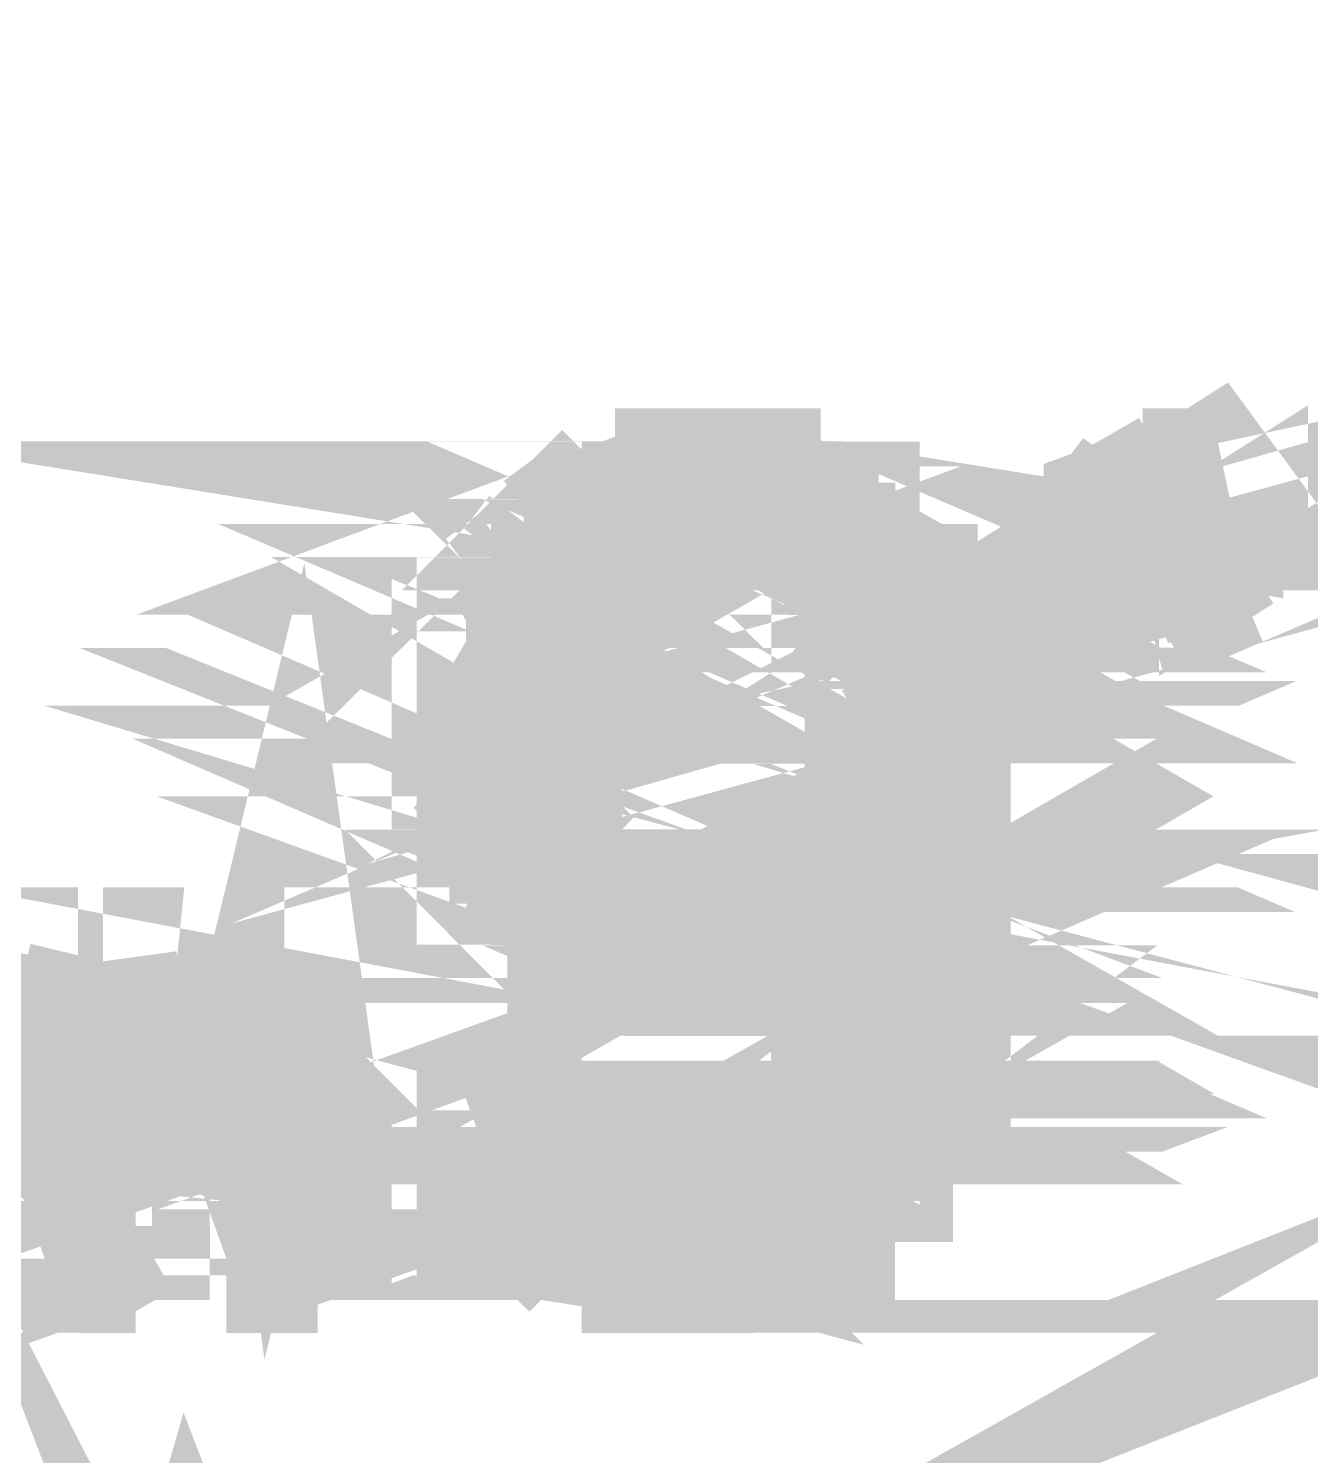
# Model space of a CAD drawing. Header units: inches. Extents: x -524 to 1067, y -71 to 1110.
# Drawn here: x 678.82 to 688.81, y 134.83 to 145.95 of the extents above; entities that cross this region are included whole.
import ezdxf

# ---------------------------------------------------------------- set-up
doc = ezdxf.new("R2010")
doc.units = ezdxf.units.IN
doc.header["$MEASUREMENT"] = 0
doc.layers.add('H', color=7, linetype='Continuous')
doc.layers.add('P', color=7, linetype='Continuous')

msp = doc.modelspace()

# ---------------------------------------------------------------- hatches: boundary and pattern name
at = {"layer": 'H', "linetype": 'Continuous'}
for points in [[(683.129, 142.153), (683.388, 142.347), (684.096, 142.153), (683.129, 142.153)], [(684.096, 142.153), (683.388, 142.347), (684.994, 142.347), (684.994, 142.153), (684.096, 142.153)], [(688.023, 141.573), (688.023, 141.573), (687.764, 141.445), (687.892, 141.573), (688.213, 141.704), (688.023, 141.704), (687.764, 141.445), (687.57, 141.445), (687.57, 141.704), (687.311, 141.704), (687.311, 142.153), (687.57, 142.347), (688.023, 142.347), (688.213, 142.153), (688.213, 141.704), (688.023, 141.573), (688.023, 141.573), (688.213, 141.704), (688.023, 141.573), (688.023, 141.573)], [(682.421, 141.445), (683.129, 142.153), (683.388, 142.153), (683.388, 141.894), (683.129, 141.894), (683.129, 141.445), (682.935, 141.445), (682.935, 140.288), (682.227, 140.544), (682.227, 140.737), (682.421, 140.996), (682.421, 141.445)], [(685.446, 139.836), (685.446, 141.186), (685.253, 141.445), (685.253, 141.704), (684.994, 141.704), (684.994, 141.894), (684.738, 141.894), (684.738, 142.153), (685.253, 142.153), (685.253, 141.894), (685.446, 141.894), (685.446, 141.704), (685.705, 141.704), (685.705, 141.186), (685.961, 140.996), (685.961, 139.577), (685.446, 139.836)], [(682.227, 140.288), (682.227, 140.544), (682.935, 140.288), (682.227, 140.288)], [(682.935, 138.934), (682.676, 139.128), (682.676, 139.387), (682.421, 139.387), (682.421, 140.095), (682.227, 140.288), (682.935, 140.288), (682.935, 139.577), (683.129, 139.387), (683.129, 139.128), (683.388, 139.128), (683.643, 138.934), (682.935, 138.934)], [(685.253, 139.577), (685.446, 139.836), (685.961, 139.577), (685.253, 139.577)], [(685.253, 139.128), (684.994, 139.387), (685.253, 139.577), (685.446, 139.577), (685.446, 139.387), (685.253, 139.387), (685.253, 139.128)], [(685.446, 138.934), (685.446, 139.577), (685.961, 139.577), (685.961, 139.128), (685.446, 138.934)], [(684.994, 139.128), (684.994, 139.387), (685.253, 139.128), (684.994, 139.128)], [(684.545, 138.934), (684.545, 139.128), (684.994, 139.128), (684.994, 138.934), (684.545, 138.934)], [(685.253, 137.518), (685.253, 138.226), (685.446, 138.226), (685.446, 138.934), (685.961, 139.128), (685.961, 138.226), (685.705, 137.971), (685.705, 137.518), (685.446, 137.518), (685.446, 137.259), (685.253, 137.518)], [(683.129, 138.679), (683.129, 138.934), (684.738, 138.934), (684.545, 138.679), (683.129, 138.679)], [(678.942, 136.361), (678.942, 136.81), (679.201, 138.679), (679.46, 138.679), (679.65, 136.81), (679.65, 136.361), (678.942, 136.361)], [(680.358, 136.361), (680.358, 136.81), (680.617, 138.679), (680.811, 138.679), (681.07, 136.81), (681.07, 136.361), (680.358, 136.361)], [(682.421, 137.069), (682.421, 137.259), (683.129, 137.518), (683.129, 137.259), (682.421, 137.069)], [(682.421, 137.259), (682.421, 137.518), (683.129, 137.518), (682.421, 137.259)], [(684.994, 137.259), (685.253, 137.518), (685.446, 137.259), (684.994, 137.259)], [(682.421, 137.069), (683.129, 137.259), (683.129, 137.069), (682.421, 137.069)], [(684.994, 137.069), (684.994, 137.259), (685.446, 137.259), (685.446, 137.069), (685.253, 137.069), (685.253, 136.81), (684.994, 136.81), (684.994, 136.551), (684.545, 136.551), (684.545, 136.81), (684.738, 136.81), (684.738, 137.069), (684.994, 137.069)], [(682.676, 136.551), (682.421, 136.81), (682.421, 137.069), (683.129, 137.069), (683.388, 136.81), (683.388, 136.551), (682.676, 136.551)], [(683.129, 136.361), (682.935, 136.551), (684.738, 136.551), (684.545, 136.361), (683.129, 136.361)]]:
    msp.add_hatch(color=256, dxfattribs=at).paths.add_polyline_path(points)

# ---------------------------------------------------------------- linework, layer by layer
at = {"layer": 'P'}
for points, const_width in [([(689.822, 138.679), (689.629, 136.616), (690.082, 138.679)], 1.157), ([(687.764, 141.511), (688.213, 141.704), (687.505, 141.511), (687.764, 141.511)], 1.157), ([(688.213, 141.96), (687.311, 141.704), (688.213, 142.153)], 1.161), ([(688.213, 142.153), (687.311, 141.96), (688.023, 142.412), (688.213, 142.153)], 1.161), ([(684.03, 142.153), (684.994, 142.153), (683.388, 142.412)], 1.161), ([(683.388, 142.412), (683.129, 142.153), (684.03, 142.153)], 1.161), ([(684.994, 142.153), (683.388, 142.412)], 1.161), ([(684.03, 142.153), (683.388, 142.412), (684.03, 142.153), (683.388, 142.412)], 1.157), ([(683.388, 142.412), (684.03, 142.153)], 1.157), ([(683.388, 142.412), (684.994, 142.412)], 1.157), ([(683.388, 142.412), (684.994, 142.412), (683.578, 142.412), (683.388, 142.412)], 1.157), ([(683.578, 142.412), (683.578, 142.412)], 1.161), ([(684.994, 142.412), (683.578, 142.412), (684.738, 142.412), (684.994, 142.412)], 1.157), ([(683.578, 142.412), (684.738, 142.412), (683.578, 142.412)], 1.157), ([(684.738, 142.412), (683.578, 142.412), (684.479, 142.412), (684.738, 142.412)], 1.157), ([(683.578, 142.412), (684.479, 142.412), (683.837, 142.412), (683.578, 142.412)], 1.157), ([(684.479, 142.412), (683.837, 142.412), (684.479, 142.412)], 1.157), ([(683.837, 142.412), (684.479, 142.412), (684.03, 142.412), (683.837, 142.412)], 1.157), ([(684.03, 142.412), (684.03, 142.412), (684.03, 142.412)], 1.161), ([(684.479, 142.412), (684.03, 142.412), (684.286, 142.412), (684.479, 142.412)], 1.157), ([(684.479, 142.412), (684.479, 142.412)], 1.161), ([(684.994, 142.412), (684.994, 142.153)], 1.161), ([(687.311, 141.96), (688.023, 142.412), (687.311, 141.96), (687.311, 141.96), (688.023, 142.412), (687.311, 141.96)], 1.161), ([(688.023, 142.412), (688.023, 142.412), (687.311, 141.96)], 1.161), ([(687.311, 142.153), (687.764, 142.412)], 1.161), ([(687.311, 142.153), (687.764, 142.412)], 1.161), ([(687.505, 142.412), (687.311, 142.153)], 1.161), ([(688.023, 142.412), (687.311, 142.153), (687.311, 141.96)], 1.157), ([(688.023, 142.412), (687.311, 142.153)], 1.157), ([(687.505, 141.511), (688.213, 141.96), (688.213, 141.704)], 1.161), ([(687.505, 142.412), (687.505, 142.412), (687.505, 142.412)], 1.161), ([(687.764, 142.412), (687.505, 142.412)], 1.157), ([(687.764, 142.412), (687.505, 142.412), (687.764, 142.412)], 1.157), ([(687.764, 142.412), (687.764, 142.412), (687.764, 142.412)], 1.161), ([(687.764, 142.412), (688.023, 142.412)], 1.157), ([(685.187, 142.153), (684.738, 142.153), (685.187, 141.96), (685.187, 142.153)], 1.157), ([(683.388, 142.153), (682.869, 141.96), (683.388, 141.96), (683.388, 142.153)], 1.157), ([(683.129, 142.153), (682.869, 141.96), (683.129, 142.153)], 1.161), ([(683.129, 142.153), (683.837, 142.153)], 1.161), ([(683.129, 142.153), (683.388, 142.153), (683.578, 142.153)], 1.161), ([(683.129, 142.153), (683.837, 142.153)], 1.161), ([(683.129, 142.153), (683.129, 142.153), (683.837, 142.153)], 1.161), ([(683.129, 142.153), (684.03, 142.153)], 1.161), ([(683.837, 142.153), (683.129, 142.153)], 1.157), ([(683.578, 142.153), (683.129, 142.153)], 1.157), ([(683.837, 142.153), (683.129, 142.153)], 1.157), ([(683.837, 142.153), (683.129, 142.153)], 1.157), ([(684.03, 142.153), (683.129, 142.153)], 1.157), ([(684.03, 142.153), (684.994, 142.153)], 1.161), ([(684.994, 142.153), (684.03, 142.153)], 1.157), ([(684.286, 142.153), (684.994, 142.153)], 1.161), ([(684.479, 142.153), (684.286, 142.153)], 1.161), ([(684.479, 142.153), (685.187, 142.153)], 1.161), ([(684.479, 142.153), (685.187, 142.153)], 1.161), ([(684.479, 142.153), (685.187, 142.153)], 1.161), ([(685.187, 142.153), (684.479, 142.153)], 1.157), ([(685.187, 142.153), (684.738, 142.153), (684.479, 142.153)], 1.157), ([(684.994, 142.153), (684.479, 142.153)], 1.157), ([(684.994, 142.153), (684.479, 142.153)], 1.157), ([(684.738, 142.153), (685.187, 141.96)], 1.157), ([(684.738, 141.96), (684.738, 142.153)], 1.157), ([(685.187, 142.153), (684.994, 142.153)], 1.157), ([(684.994, 141.96), (685.446, 141.704), (685.446, 141.96)], 1.157), ([(687.311, 141.704), (688.213, 142.153), (687.311, 141.704), (687.311, 141.704), (688.213, 142.153), (687.311, 141.704)], 1.161), ([(688.213, 142.153), (688.213, 142.153), (687.311, 141.704)], 1.161), ([(688.213, 142.153), (687.311, 141.96), (687.311, 141.704)], 1.161), ([(688.213, 142.153), (688.213, 141.96)], 1.157), ([(682.869, 141.96), (683.129, 141.704), (682.676, 141.704)], 1.161), ([(682.676, 141.704), (682.869, 141.96)], 1.157), ([(683.388, 141.96), (682.869, 141.96), (682.869, 141.96), (683.388, 141.96)], 1.161), ([(682.869, 141.96), (682.869, 141.96), (682.869, 141.96)], 1.161), ([(682.869, 141.96), (683.388, 141.96)], 1.157), ([(682.869, 141.96), (683.129, 141.96), (683.388, 141.96)], 1.157), ([(683.129, 141.96), (683.129, 141.704), (683.129, 141.96)], 1.157), ([(684.994, 141.96), (685.446, 141.704), (684.994, 141.704)], 1.157), ([(685.187, 141.96), (684.738, 141.96)], 1.161), ([(685.187, 141.96), (684.738, 141.96)], 1.161), ([(685.446, 141.96), (684.994, 141.96), (684.738, 141.96)], 1.161), ([(684.738, 141.96), (685.446, 141.96)], 1.157), ([(684.738, 141.96), (685.446, 141.96)], 1.157), ([(685.446, 141.96), (684.994, 141.96)], 1.161), ([(684.994, 141.704), (684.994, 141.96)], 1.161), ([(685.446, 141.96), (685.187, 141.96)], 1.161), ([(688.213, 141.96), (687.311, 141.704)], 1.161), ([(687.505, 141.511), (688.213, 141.96)], 1.161), ([(688.213, 141.96), (687.505, 141.704)], 1.157), ([(688.213, 141.96), (687.505, 141.704), (688.213, 141.96)], 1.157), ([(687.505, 141.704), (688.213, 141.96)], 1.157), ([(688.213, 141.96), (688.213, 141.96)], 1.161), ([(682.676, 141.704), (683.129, 141.511), (682.421, 141.511)], 1.157), ([(682.421, 141.511), (682.676, 141.704)], 1.161), ([(683.129, 141.704), (682.676, 141.704)], 1.161), ([(683.129, 141.704), (682.676, 141.704), (682.676, 141.704), (683.129, 141.704)], 1.161), ([(682.676, 141.704), (683.129, 141.704)], 1.157), ([(682.676, 141.704), (683.129, 141.704)], 1.157), ([(682.676, 141.704), (683.129, 141.511)], 1.157), ([(685.64, 141.704), (685.187, 141.704), (685.64, 141.511)], 1.157), ([(683.129, 141.704), (683.129, 141.704)], 1.161), ([(683.129, 141.511), (683.129, 141.704)], 1.161), ([(685.187, 141.704), (685.64, 141.511), (685.187, 141.511), (685.187, 141.704)], 1.157), ([(685.64, 141.511), (685.187, 141.511), (685.64, 141.252), (685.64, 141.511)], 1.157), ([(685.187, 141.704), (684.994, 141.704)], 1.161), ([(685.446, 141.704), (684.994, 141.704), (685.446, 141.704)], 1.157), ([(684.994, 141.704), (685.446, 141.704), (685.187, 141.704)], 1.157), ([(685.187, 141.704), (685.187, 141.704)], 1.161), ([(685.187, 141.704), (685.64, 141.704), (685.187, 141.704)], 1.157), ([(685.446, 141.704), (685.446, 141.704)], 1.161), ([(685.64, 141.704), (685.446, 141.704)], 1.161), ([(685.446, 141.704), (685.64, 141.704)], 1.157), ([(685.64, 141.511), (685.64, 141.704)], 1.161), ([(687.311, 141.704), (687.505, 141.704)], 1.157), ([(687.505, 141.704), (687.505, 141.511)], 1.161), ([(688.213, 141.704), (687.505, 141.511)], 1.157), ([(687.764, 141.511), (688.023, 141.704), (687.764, 141.511), (687.764, 141.511), (688.023, 141.704), (687.764, 141.511)], 1.161), ([(688.023, 141.704), (688.023, 141.704), (687.764, 141.511), (688.023, 141.704)], 1.161), ([(687.764, 141.511), (687.764, 141.511), (688.023, 141.704)], 1.161), ([(687.764, 141.511), (688.213, 141.704)], 1.157), ([(688.213, 141.704), (688.023, 141.704)], 1.161), ([(688.023, 141.511), (688.023, 141.704), (688.023, 141.511)], 1.157), ([(682.421, 141.252), (682.869, 141.252), (682.421, 140.996), (682.421, 141.252)], 1.157), ([(682.421, 141.511), (682.869, 141.252), (682.421, 141.252)], 1.161), ([(682.869, 141.511), (682.421, 141.511), (682.421, 141.511), (682.869, 141.511)], 1.161), ([(682.421, 141.511), (682.869, 141.252)], 1.161), ([(683.129, 141.511), (682.421, 141.511), (682.869, 141.511), (683.129, 141.511)], 1.157), ([(682.421, 141.511), (682.869, 141.511)], 1.157), ([(682.421, 141.252), (682.421, 141.511)], 1.157), ([(682.869, 141.252), (682.869, 141.511)], 1.157), ([(685.187, 141.511), (685.64, 141.252), (685.446, 141.252)], 1.157), ([(685.187, 141.511), (685.187, 141.511)], 1.161), ([(685.446, 141.252), (685.187, 141.511)], 1.161), ([(685.64, 141.511), (685.187, 141.511), (685.64, 141.511)], 1.157), ([(685.187, 141.511), (685.64, 141.511), (685.187, 141.511)], 1.157), ([(685.64, 141.511), (685.64, 141.511)], 1.161), ([(687.764, 141.511), (687.764, 141.511), (687.764, 141.511)], 1.161), ([(680.358, 136.81), (680.811, 138.679), (681.07, 136.81)], 1.161), ([(682.869, 141.252), (682.421, 141.252)], 1.161), ([(682.421, 141.252), (682.869, 141.252)], 1.157), ([(682.869, 141.252), (682.421, 140.996)], 1.157), ([(682.869, 141.252), (682.869, 141.252)], 1.161), ([(682.869, 140.996), (682.869, 141.252)], 1.157), ([(685.446, 141.252), (685.895, 140.996), (685.446, 140.996), (685.446, 141.252)], 1.157), ([(685.64, 141.252), (685.895, 140.996), (685.64, 141.252)], 1.157), ([(682.421, 140.996), (682.869, 140.803), (682.227, 140.803), (682.421, 140.996)], 1.161), ([(682.421, 140.996), (682.869, 140.996)], 1.161), ([(682.421, 140.996), (682.869, 140.996)], 1.161), ([(682.421, 140.996), (682.421, 140.996)], 1.161), ([(682.421, 140.996), (682.869, 140.803)], 1.161), ([(682.869, 140.996), (682.421, 140.996)], 1.157), ([(682.869, 140.996), (682.421, 140.996)], 1.157), ([(682.869, 140.803), (682.869, 140.996)], 1.157), ([(685.446, 140.996), (685.895, 140.803), (685.446, 140.803)], 1.161), ([(685.446, 140.996), (685.895, 140.996), (685.895, 140.996), (685.446, 140.996)], 1.161), ([(685.446, 140.996), (685.446, 140.996)], 1.161), ([(685.446, 140.996), (685.895, 140.803)], 1.161), ([(685.895, 140.996), (685.446, 140.996)], 1.157), ([(685.895, 140.996), (685.446, 140.996)], 1.157), ([(685.895, 140.996), (685.446, 140.996)], 1.157), ([(685.446, 140.803), (685.446, 140.996)], 1.157), ([(685.446, 140.803), (685.895, 140.544), (685.895, 140.803)], 1.157), ([(685.895, 140.803), (685.895, 140.996)], 1.157), ([(682.227, 140.803), (682.869, 140.544), (682.227, 140.544), (682.227, 140.803)], 1.157), ([(682.869, 140.803), (682.227, 140.803)], 1.161), ([(682.227, 140.803), (682.869, 140.544), (682.869, 140.803)], 1.157), ([(685.446, 140.803), (685.895, 140.544), (685.446, 140.544), (685.446, 140.803)], 1.157), ([(685.895, 140.803), (685.446, 140.803)], 1.161), ([(682.869, 140.544), (682.227, 140.544), (682.869, 140.288), (682.869, 140.544)], 1.157), ([(682.869, 140.288), (682.227, 140.288), (682.227, 140.544)], 1.161), ([(682.227, 140.544), (682.869, 140.288), (682.227, 140.544), (682.869, 140.288)], 1.157), ([(685.895, 140.544), (685.446, 140.288)], 1.161), ([(685.895, 140.544), (685.446, 140.288)], 1.161), ([(685.895, 140.544), (685.446, 140.544), (685.895, 140.544)], 1.157), ([(685.446, 140.544), (685.895, 140.544)], 1.157), ([(685.446, 140.288), (685.446, 140.544)], 1.157), ([(685.895, 140.544), (685.895, 140.544)], 1.161), ([(685.895, 140.288), (685.895, 140.544)], 1.161), ([(682.227, 140.288), (682.869, 140.095), (682.869, 140.288)], 1.157), ([(685.446, 140.288), (685.895, 140.288), (685.446, 140.095), (685.446, 140.288)], 1.157), ([(682.227, 140.288), (682.869, 140.095), (682.421, 140.095)], 1.157), ([(682.869, 140.288), (682.227, 140.288)], 1.161), ([(682.869, 140.288), (682.227, 140.288)], 1.161), ([(682.421, 140.095), (682.227, 140.288)], 1.161), ([(682.227, 140.288), (682.869, 140.288)], 1.157), ([(685.895, 140.288), (685.446, 140.095), (685.895, 140.095), (685.895, 140.288)], 1.157), ([(685.446, 140.288), (685.895, 140.288)], 1.157), ([(682.421, 140.095), (682.421, 140.095)], 1.161), ([(682.421, 140.095), (682.869, 139.836)], 1.161), ([(682.421, 140.095), (682.869, 139.836)], 1.161), ([(682.869, 140.095), (682.421, 140.095), (682.869, 140.095)], 1.157), ([(682.421, 140.095), (682.869, 140.095), (682.421, 140.095)], 1.157), ([(682.869, 140.095), (682.421, 140.095)], 1.157), ([(682.869, 139.836), (682.421, 139.836), (682.421, 140.095)], 1.157), ([(682.869, 140.095), (682.869, 140.095)], 1.161), ([(682.869, 139.836), (682.869, 140.095)], 1.157), ([(685.895, 140.095), (685.446, 139.836), (685.895, 139.836), (685.895, 140.095)], 1.161), ([(685.895, 140.095), (685.446, 139.836)], 1.161), ([(685.446, 140.095), (685.895, 140.095)], 1.157), ([(685.446, 139.836), (685.446, 140.095)], 1.157), ([(693.107, 140.095), (694.264, 140.095), (692.848, 139.836)], 1.157), ([(682.869, 139.836), (682.421, 139.836), (682.869, 139.642), (682.869, 139.836)], 1.157), ([(693.301, 136.616), (694.264, 136.361), (693.556, 136.616)], 1.161), ([(682.421, 139.836), (682.869, 139.642)], 1.157), ([(682.421, 139.642), (682.421, 139.836)], 1.157), ([(685.895, 139.836), (685.446, 139.836), (685.895, 139.642)], 1.157), ([(685.187, 139.642), (685.895, 139.642), (685.446, 139.836)], 1.157), ([(685.446, 139.836), (685.187, 139.642)], 1.161), ([(685.446, 139.836), (685.895, 139.836)], 1.161), ([(685.446, 139.836), (685.446, 139.836)], 1.161), ([(685.895, 139.836), (685.446, 139.836)], 1.157), ([(685.895, 139.642), (685.895, 139.836)], 1.161), ([(682.421, 139.642), (683.129, 139.387), (682.421, 139.387), (682.421, 139.642)], 1.157), ([(682.869, 139.642), (682.421, 139.642)], 1.161), ([(682.869, 139.642), (682.421, 139.642)], 1.161), ([(682.869, 139.642), (682.421, 139.642), (682.421, 139.642), (682.869, 139.642)], 1.161), ([(682.421, 139.642), (682.869, 139.642)], 1.157), ([(682.421, 139.642), (682.869, 139.642)], 1.157), ([(682.421, 139.642), (683.129, 139.387)], 1.157), ([(682.869, 139.642), (682.869, 139.642)], 1.161), ([(683.129, 139.387), (682.869, 139.642)], 1.161), ([(689.629, 136.361), (690.275, 136.616), (689.822, 136.361), (689.629, 136.361)], 1.157), ([(684.994, 139.387), (685.187, 139.642)], 1.161), ([(685.187, 139.642), (685.187, 139.642), (685.187, 139.642)], 1.161), ([(685.187, 139.642), (685.446, 139.387)], 1.161), ([(685.895, 139.642), (685.187, 139.642)], 1.161), ([(685.895, 139.642), (685.895, 139.642), (685.187, 139.642)], 1.161), ([(685.187, 139.642), (685.895, 139.642)], 1.157), ([(685.187, 139.642), (685.895, 139.642)], 1.157), ([(685.895, 139.642), (685.446, 139.387)], 1.161), ([(685.895, 139.642), (685.446, 139.387)], 1.161), ([(685.446, 139.642), (685.446, 139.387), (685.446, 139.642)], 1.157), ([(685.446, 139.642), (685.895, 139.642)], 1.157), ([(685.446, 139.387), (685.446, 139.642)], 1.157), ([(685.446, 139.387), (685.895, 139.387), (685.895, 139.642)], 1.157), ([(685.446, 139.387), (685.895, 139.387), (685.446, 139.128), (685.446, 139.387)], 1.157), ([(682.421, 139.387), (683.129, 139.387), (683.129, 139.387), (682.421, 139.387)], 1.161), ([(683.129, 139.387), (682.421, 139.387)], 1.157), ([(682.676, 139.387), (682.421, 139.387)], 1.157), ([(683.129, 139.387), (682.676, 139.387)], 1.161), ([(683.129, 139.387), (682.676, 139.387)], 1.161), ([(682.676, 139.387), (683.129, 139.128)], 1.157), ([(682.676, 139.387), (683.129, 139.128)], 1.157), ([(682.676, 139.128), (682.676, 139.387)], 1.157), ([(683.129, 139.128), (683.129, 139.387)], 1.161), ([(685.895, 139.387), (685.446, 139.128), (685.895, 139.128)], 1.157), ([(684.994, 139.387), (685.187, 139.128), (684.994, 139.387)], 1.161), ([(684.994, 139.387), (684.994, 139.387), (684.994, 139.387)], 1.161), ([(685.446, 139.387), (684.994, 139.387)], 1.157), ([(685.446, 139.387), (684.994, 139.387), (685.187, 139.387)], 1.157), ([(685.187, 139.387), (685.446, 139.387)], 1.161), ([(685.187, 139.387), (685.187, 139.128), (685.187, 139.387)], 1.157), ([(685.895, 139.128), (685.895, 139.387)], 1.161), ([(684.994, 139.128), (684.479, 139.128), (684.994, 138.934), (684.994, 139.128)], 1.157), ([(685.446, 139.128), (685.895, 139.128), (685.446, 138.934), (685.446, 139.128)], 1.157), ([(683.388, 139.128), (682.869, 138.934), (683.578, 138.934)], 1.157), ([(682.676, 139.128), (683.388, 139.128), (682.869, 138.934), (682.676, 139.128)], 1.157), ([(683.129, 139.128), (682.676, 139.128)], 1.161), ([(683.129, 139.128), (682.676, 139.128)], 1.161), ([(682.676, 139.128), (682.676, 139.128)], 1.161), ([(682.676, 139.128), (683.388, 139.128)], 1.157), ([(682.676, 139.128), (683.388, 139.128), (682.676, 139.128)], 1.157), ([(683.388, 139.128), (682.676, 139.128), (683.388, 139.128)], 1.157), ([(683.388, 139.128), (683.129, 139.128)], 1.161), ([(683.388, 139.128), (683.388, 139.128)], 1.161), ([(683.578, 138.934), (683.388, 139.128)], 1.161), ([(684.738, 139.128), (684.479, 139.128), (684.738, 139.128)], 1.157), ([(684.479, 139.128), (684.994, 138.934)], 1.157), ([(684.479, 138.934), (684.479, 139.128)], 1.157), ([(684.994, 139.128), (684.738, 139.128), (684.994, 139.128)], 1.157), ([(685.187, 139.128), (684.738, 139.128), (684.994, 139.128), (685.187, 139.128)], 1.157), ([(685.895, 139.128), (685.446, 138.934), (685.895, 139.128)], 1.157), ([(692.14, 139.128), (691.432, 139.128), (692.14, 139.128), (691.432, 139.128), (692.14, 138.934), (692.14, 139.128)], 1.157), ([(679.201, 136.361), (679.65, 136.616), (678.942, 136.361), (679.201, 136.361)], 1.157), ([(683.129, 138.934), (684.479, 138.679), (683.129, 138.679), (683.129, 138.934)], 1.157), ([(683.578, 138.934), (682.869, 138.934)], 1.161), ([(683.837, 138.934), (682.869, 138.934)], 1.161), ([(684.03, 138.934), (683.129, 138.934), (682.869, 138.934)], 1.161), ([(683.578, 138.934), (682.869, 138.934), (682.869, 138.934), (683.578, 138.934)], 1.161), ([(682.869, 138.934), (683.578, 138.934)], 1.157), ([(682.869, 138.934), (684.03, 138.934)], 1.157), ([(682.869, 138.934), (684.03, 138.934)], 1.157), ([(682.869, 138.934), (683.578, 138.934)], 1.157), ([(682.869, 138.934), (683.578, 138.934)], 1.157), ([(684.738, 138.934), (683.129, 138.934)], 1.161), ([(684.738, 138.934), (683.129, 138.934)], 1.161), ([(683.129, 138.934), (684.03, 138.934)], 1.157), ([(683.129, 138.934), (684.479, 138.679)], 1.157), ([(683.578, 138.934), (683.578, 138.934)], 1.161), ([(684.03, 138.934), (683.837, 138.934)], 1.161), ([(684.738, 138.934), (684.03, 138.934)], 1.161), ([(684.738, 138.934), (684.03, 138.934), (684.03, 138.934), (684.738, 138.934)], 1.161), ([(684.738, 138.934), (684.286, 138.934), (684.03, 138.934)], 1.161), ([(684.03, 138.934), (684.738, 138.934)], 1.157), ([(684.03, 138.934), (684.738, 138.934)], 1.157), ([(684.03, 138.934), (684.738, 138.934)], 1.157), ([(684.03, 138.934), (684.738, 138.934)], 1.157), ([(684.03, 138.934), (684.738, 138.934)], 1.157), ([(685.446, 138.934), (685.895, 138.679), (685.446, 138.679)], 1.161), ([(684.738, 138.934), (684.286, 138.934)], 1.161), ([(684.286, 138.934), (684.479, 138.934), (684.738, 138.934)], 1.157), ([(684.994, 138.934), (684.479, 138.934)], 1.161), ([(684.994, 138.934), (684.479, 138.934)], 1.161), ([(684.479, 138.679), (684.738, 138.934)], 1.161), ([(684.479, 138.934), (684.738, 138.934), (684.994, 138.934)], 1.157), ([(684.738, 138.934), (684.738, 138.934)], 1.161), ([(685.895, 138.934), (685.446, 138.934)], 1.161), ([(685.895, 138.934), (685.446, 138.934), (685.446, 138.934), (685.895, 138.934)], 1.161), ([(685.446, 138.934), (685.895, 138.679)], 1.161), ([(685.446, 138.934), (685.895, 138.934)], 1.157), ([(685.446, 138.934), (685.895, 138.934)], 1.157), ([(685.446, 138.679), (685.446, 138.934)], 1.157), ([(685.895, 138.934), (685.895, 138.934)], 1.161), ([(685.895, 138.679), (685.895, 138.934)], 1.157), ([(678.942, 136.81), (679.395, 138.679)], 1.161), ([(678.942, 136.81), (679.395, 138.679)], 1.161), ([(679.201, 138.679), (678.942, 136.81)], 1.161), ([(679.395, 138.679), (679.201, 138.679)], 1.157), ([(679.395, 138.679), (679.65, 136.81)], 1.157), ([(680.358, 136.81), (680.811, 138.679)], 1.161), ([(680.811, 138.679), (680.552, 138.679), (680.358, 136.81)], 1.157), ([(683.129, 138.679), (684.479, 138.679), (684.479, 138.679), (683.129, 138.679)], 1.161), ([(683.388, 138.679), (683.129, 138.679)], 1.161), ([(684.479, 138.679), (683.129, 138.679)], 1.157), ([(683.388, 138.679), (684.479, 138.679)], 1.161), ([(684.286, 138.679), (683.388, 138.679), (684.03, 138.679)], 1.161), ([(683.388, 138.679), (684.03, 138.679)], 1.161), ([(683.578, 138.679), (683.388, 138.679)], 1.161), ([(684.479, 138.679), (683.388, 138.679)], 1.157), ([(684.479, 138.679), (683.388, 138.679)], 1.157), ([(683.578, 138.679), (684.03, 138.679), (684.03, 138.679), (683.578, 138.679)], 1.161), ([(683.578, 138.679), (683.578, 138.679)], 1.161), ([(683.578, 138.679), (683.837, 138.679), (684.03, 138.679)], 1.161), ([(684.03, 138.679), (683.578, 138.679)], 1.157), ([(684.03, 138.679), (683.578, 138.679)], 1.157), ([(684.03, 138.679), (683.578, 138.679)], 1.157), ([(684.03, 138.679), (683.578, 138.679)], 1.157), ([(685.895, 138.485), (685.446, 138.485), (685.895, 138.226), (685.895, 138.485)], 1.161), ([(684.03, 138.679), (684.286, 138.679)], 1.157), ([(685.895, 138.679), (685.446, 138.679)], 1.161), ([(685.446, 138.679), (685.895, 138.485)], 1.157), ([(685.446, 138.679), (685.895, 138.485)], 1.157), ([(685.446, 138.485), (685.446, 138.679)], 1.157), ([(685.895, 138.485), (685.895, 138.679)], 1.161), ([(685.446, 138.485), (685.895, 138.226), (685.446, 138.226)], 1.161), ([(685.895, 138.485), (685.446, 138.485)], 1.161), ([(685.446, 138.226), (685.446, 138.485)], 1.157), ([(685.895, 138.226), (685.187, 138.226), (685.64, 138.033), (685.895, 138.226)], 1.157), ([(685.187, 138.226), (685.64, 138.033), (685.187, 138.033), (685.187, 138.226)], 1.157), ([(685.446, 138.226), (685.895, 138.226), (685.187, 138.226), (685.446, 138.226)], 1.157), ([(685.895, 138.226), (685.446, 138.226)], 1.161), ([(685.446, 138.226), (685.895, 138.226)], 1.157), ([(685.895, 138.226), (685.895, 138.226)], 1.161), ([(685.64, 138.033), (685.187, 137.777), (685.64, 137.777), (685.64, 138.033)], 1.157), ([(685.187, 138.033), (685.64, 138.033), (685.64, 138.033), (685.187, 138.033)], 1.161), ([(685.187, 137.777), (685.187, 138.033)], 1.161), ([(685.64, 138.033), (685.187, 138.033)], 1.157), ([(685.64, 138.033), (685.187, 137.777)], 1.157), ([(685.64, 137.777), (685.187, 137.777), (685.64, 137.518)], 1.157), ([(685.187, 137.777), (685.64, 137.518), (685.187, 137.518), (685.187, 137.777)], 1.157), ([(685.187, 137.777), (685.187, 137.777)], 1.161), ([(685.187, 137.777), (685.64, 137.777), (685.187, 137.777)], 1.157), ([(685.64, 137.518), (685.64, 137.777)], 1.161), ([(682.421, 137.518), (683.129, 137.518)], 1.161), ([(683.129, 137.518), (682.421, 137.325), (683.129, 137.518)], 1.157), ([(683.129, 137.518), (682.421, 137.325), (682.421, 137.518)], 1.157), ([(683.129, 137.518), (682.676, 137.518)], 1.161), ([(682.676, 137.518), (682.869, 137.518)], 1.161), ([(682.676, 137.518), (683.129, 137.518)], 1.157), ([(682.869, 137.518), (682.676, 137.518)], 1.157), ([(683.129, 137.518), (682.869, 137.518)], 1.161), ([(682.869, 137.518), (683.129, 137.518)], 1.157), ([(685.187, 137.518), (684.994, 137.325)], 1.161), ([(685.446, 137.325), (685.187, 137.518)], 1.161), ([(685.187, 137.518), (685.187, 137.518), (685.187, 137.518)], 1.161), ([(685.64, 137.518), (685.187, 137.518), (685.446, 137.518), (685.64, 137.518)], 1.157), ([(685.446, 137.518), (685.446, 137.325), (685.446, 137.518)], 1.157), ([(684.994, 137.325), (685.446, 137.325), (684.994, 137.069), (684.994, 137.325)], 1.157), ([(682.421, 137.325), (683.129, 137.325), (682.421, 137.069), (682.421, 137.325)], 1.157), ([(682.421, 137.069), (683.388, 136.81), (683.129, 137.069)], 1.161), ([(683.129, 137.325), (682.421, 137.325)], 1.161), ([(683.129, 137.325), (682.421, 137.069)], 1.157), ([(682.421, 137.325), (683.129, 137.325)], 1.157), ([(683.129, 137.069), (683.129, 137.325)], 1.161), ([(683.129, 137.325), (683.129, 137.325)], 1.161), ([(685.446, 137.325), (684.994, 137.069), (685.446, 137.069), (685.446, 137.325)], 1.157), ([(685.446, 137.325), (684.994, 137.325)], 1.161), ([(685.446, 137.325), (685.446, 137.325), (684.994, 137.325)], 1.161), ([(684.994, 137.325), (685.446, 137.325)], 1.157), ([(684.994, 137.325), (685.446, 137.325)], 1.157), ([(684.994, 137.325), (685.446, 137.325)], 1.157), ([(682.421, 137.069), (683.388, 136.81)], 1.161), ([(682.421, 137.069), (682.421, 137.069)], 1.161), ([(683.129, 137.069), (682.421, 137.069), (683.129, 137.069), (682.421, 137.069)], 1.157), ([(683.388, 136.81), (682.421, 136.81), (682.421, 137.069)], 1.157), ([(683.129, 137.069), (682.421, 137.069)], 1.157), ([(682.421, 137.069), (683.129, 137.069), (682.421, 137.069), (683.129, 137.069), (682.421, 137.069)], 1.157), ([(685.187, 137.069), (684.738, 136.81)], 1.161), ([(685.187, 137.069), (684.738, 136.81)], 1.161), ([(684.994, 137.069), (685.446, 137.069), (684.738, 137.069), (684.994, 137.069)], 1.157), ([(685.446, 137.069), (684.738, 137.069), (685.187, 137.069), (685.446, 137.069)], 1.157), ([(684.738, 137.069), (685.187, 137.069)], 1.157), ([(684.738, 136.81), (684.738, 137.069)], 1.157), ([(685.187, 136.81), (685.187, 137.069)], 1.161), ([(679.65, 136.616), (678.942, 136.616), (679.65, 136.81), (679.65, 136.616)], 1.157), ([(681.07, 136.616), (680.358, 136.616), (681.07, 136.81), (681.07, 136.616)], 1.157), ([(680.103, 133.335), (679.844, 132.434), (682.227, 127.798), (680.103, 133.335)], 1.161), ([(684.479, 136.81), (684.994, 136.81), (684.479, 136.616), (684.479, 136.81)], 1.157), ([(678.942, 136.616), (679.65, 136.81), (678.942, 136.81)], 1.157), ([(680.358, 136.616), (681.07, 136.81), (680.358, 136.81)], 1.157), ([(678.942, 136.81), (678.942, 136.616)], 1.161), ([(679.65, 136.81), (678.942, 136.81)], 1.157), ([(680.358, 136.81), (680.358, 136.616)], 1.161), ([(681.07, 136.81), (680.358, 136.81)], 1.157), ([(684.994, 136.81), (684.479, 136.616), (684.994, 136.616), (684.994, 136.81)], 1.157), ([(682.421, 136.81), (683.388, 136.616)], 1.161), ([(682.421, 136.81), (683.388, 136.616)], 1.161), ([(682.676, 136.616), (682.421, 136.81)], 1.161), ([(683.388, 136.81), (682.421, 136.81)], 1.157), ([(683.388, 136.616), (683.388, 136.81)], 1.157), ([(684.738, 136.81), (685.187, 136.81), (684.479, 136.81), (684.738, 136.81)], 1.157), ([(685.187, 136.81), (684.479, 136.81), (684.994, 136.81), (685.187, 136.81)], 1.157), ([(684.738, 136.81), (685.187, 136.81)], 1.157), ([(684.738, 136.616), (682.869, 136.616), (684.479, 136.361)], 1.157), ([(678.942, 136.361), (679.65, 136.616), (678.942, 136.616)], 1.157), ([(679.65, 136.361), (679.201, 136.361), (679.65, 136.616)], 1.157), ([(682.869, 136.616), (684.479, 136.361), (683.129, 136.361)], 1.157), ([(680.358, 136.361), (681.07, 136.616), (680.358, 136.616)], 1.157), ([(678.942, 136.616), (678.942, 136.361)], 1.161), ([(679.65, 136.616), (678.942, 136.361), (679.65, 136.616)], 1.157), ([(679.65, 136.616), (679.65, 136.361)], 1.161), ([(679.65, 136.616), (679.65, 136.616)], 1.161), ([(680.358, 136.616), (680.358, 136.361)], 1.161), ([(680.358, 136.616), (680.358, 136.616)], 1.161), ([(680.358, 136.361), (681.07, 136.616)], 1.157), ([(681.07, 136.616), (680.358, 136.616), (681.07, 136.616)], 1.157), ([(680.358, 136.616), (681.07, 136.616), (680.358, 136.616)], 1.157), ([(681.07, 136.616), (681.07, 136.361)], 1.161), ([(681.07, 136.616), (681.07, 136.616)], 1.161), ([(682.676, 136.616), (682.676, 136.616)], 1.161), ([(682.676, 136.616), (682.676, 136.616)], 1.161), ([(683.388, 136.616), (682.676, 136.616), (683.388, 136.616)], 1.157), ([(683.578, 136.616), (682.676, 136.616), (683.837, 136.616), (683.578, 136.616)], 1.157), ([(682.676, 136.616), (683.837, 136.616), (682.676, 136.616)], 1.157), ([(683.837, 136.616), (682.676, 136.616), (684.03, 136.616), (683.837, 136.616)], 1.157), ([(682.676, 136.616), (684.03, 136.616), (682.869, 136.616), (682.676, 136.616)], 1.157), ([(683.388, 136.616), (682.676, 136.616), (683.388, 136.616), (682.676, 136.616)], 1.157), ([(682.676, 136.616), (683.388, 136.616)], 1.157), ([(683.388, 136.616), (682.676, 136.616)], 1.157), ([(683.129, 136.361), (682.869, 136.616)], 1.161), ([(684.03, 136.616), (684.738, 136.616), (682.869, 136.616), (684.03, 136.616)], 1.157), ([(684.03, 136.616), (684.03, 136.616)], 1.161), ([(684.03, 136.616), (684.738, 136.616), (684.03, 136.616), (684.738, 136.616), (684.03, 136.616)], 1.157), ([(684.738, 136.616), (684.03, 136.616), (684.738, 136.616)], 1.157), ([(684.03, 136.616), (684.738, 136.616), (684.286, 136.616), (684.03, 136.616)], 1.157), ([(684.286, 136.616), (684.286, 136.616)], 1.161), ([(684.738, 136.616), (684.286, 136.616)], 1.157), ([(684.286, 136.616), (684.738, 136.616)], 1.157), ([(684.479, 136.616), (684.994, 136.616), (684.286, 136.616), (684.479, 136.616)], 1.157), ([(684.994, 136.616), (684.286, 136.616), (684.738, 136.616), (684.994, 136.616)], 1.157), ([(684.479, 136.361), (684.738, 136.616)], 1.161), ([(684.738, 136.616), (684.738, 136.616)], 1.161), ([(679.201, 136.361), (679.395, 136.361)], 1.161), ([(679.201, 136.361), (679.65, 136.361), (679.65, 136.361), (679.201, 136.361)], 1.161), ([(679.201, 136.361), (679.201, 136.361)], 1.161), ([(679.395, 136.361), (679.201, 136.361)], 1.157), ([(679.65, 136.361), (679.201, 136.361)], 1.157), ([(679.65, 136.361), (679.201, 136.361)], 1.157), ([(679.395, 136.361), (679.395, 136.361), (679.395, 136.361)], 1.161), ([(679.65, 136.361), (679.395, 136.361)], 1.161), ([(679.395, 136.361), (679.65, 136.361)], 1.157), ([(681.07, 136.361), (680.358, 136.361), (680.552, 136.361)], 1.161), ([(681.07, 136.361), (680.358, 136.361)], 1.161), ([(680.552, 136.361), (680.552, 136.361), (680.552, 136.361)], 1.161), ([(681.07, 136.361), (680.552, 136.361), (680.552, 136.361), (681.07, 136.361)], 1.161), ([(680.552, 136.361), (681.07, 136.361)], 1.157), ([(680.552, 136.361), (681.07, 136.361)], 1.157), ([(680.552, 136.361), (681.07, 136.361)], 1.157), ([(681.07, 136.361), (680.811, 136.361)], 1.161), ([(680.811, 136.361), (681.07, 136.361)], 1.157), ([(681.07, 136.361), (681.07, 136.361)], 1.161), ([(683.129, 136.361), (684.286, 136.361), (684.479, 136.361)], 1.161), ([(683.129, 136.361), (684.286, 136.361)], 1.161), ([(683.129, 136.361), (683.129, 136.361)], 1.161), ([(683.129, 136.361), (684.286, 136.361), (684.286, 136.361), (683.129, 136.361)], 1.161), ([(683.388, 136.361), (683.129, 136.361)], 1.161), ([(684.479, 136.361), (683.129, 136.361)], 1.157), ([(684.286, 136.361), (683.129, 136.361)], 1.157), ([(684.286, 136.361), (683.129, 136.361)], 1.157), ([(683.388, 136.361), (684.03, 136.361)], 1.161), ([(683.388, 136.361), (684.03, 136.361), (683.578, 136.361), (683.388, 136.361)], 1.161), ([(684.286, 136.361), (683.388, 136.361)], 1.157), ([(684.286, 136.361), (683.388, 136.361)], 1.157), ([(683.578, 136.361), (683.837, 136.361)], 1.161), ([(683.578, 136.361), (683.837, 136.361)], 1.161), ([(684.03, 136.361), (683.578, 136.361), (683.837, 136.361), (684.03, 136.361)], 1.161), ([(683.837, 136.361), (683.578, 136.361)], 1.157), ([(683.837, 136.361), (683.578, 136.361)], 1.157), ([(684.03, 136.361), (684.286, 136.361)], 1.157)]:
    msp.add_lwpolyline(points, dxfattribs=dict(at, const_width=const_width))

doc.saveas('drawing.dxf')
